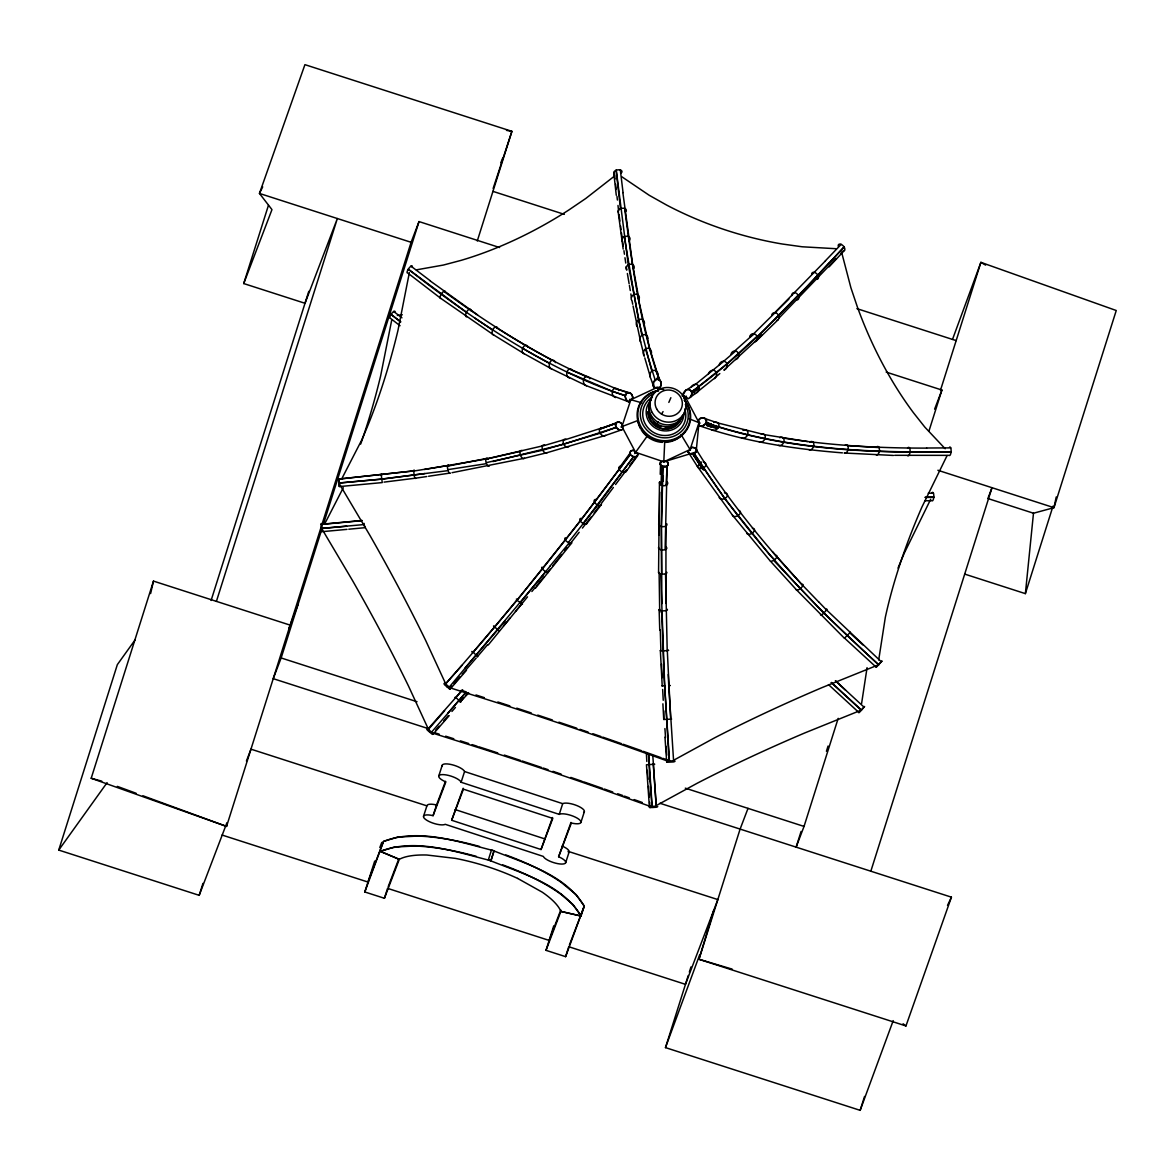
<?xml version="1.0" encoding="UTF-8"?>
<svg xmlns="http://www.w3.org/2000/svg" width="1175" height="1175" viewBox="0 0 1175 1175"><rect width="100%" height="100%" fill="white"/><g stroke="black" fill="none" stroke-linecap="round" stroke-linejoin="round"><path stroke-width="1.5" d="M621.325 429.977C617.668 430.828 613.908 425.35 616.743 422.574A6.874 4.421 70.6 0 1 619.607 422.251L621.634 423.558C627.465 436.072 610.589 427.832 616.743 422.574L599.529 429.36A4.157 2.541 71.8 0 0 599.852 432.826L600.41 433.751A6.697 4.083 71.8 0 0 605.536 435.44L621.751 429.8M659.087 534.904L659.762 492.193M658.587 547.388A6.903 2.556 0.1 0 0 660.6 549.665L661.525 549.9A4.157 1.542 0.1 0 0 665.109 549.709L667.092 466.211C670.249 464.389 666.915 459.763 663.802 461.834L635.572 452.316L621.928 426.598L630.843 399.72L657.119 387.442L663.758 389.674M666.739 523.786A6.683 2.908 0.7 0 1 665.99 526.003L665.887 603.421M695.321 393.537A6.918 6.198 52.6 0 0 699.154 388.337L698.934 386.56A4.157 3.731 52.6 0 0 696.158 384.254L695.115 384.254A6.697 6.007 52.6 0 0 691.311 386.883M414.496 470.543A6.903 1.057 82.3 0 0 413.718 470.617L414.173 475.684A6.683 1.028 82.3 0 0 415.642 478.181L426.789 476.536M659.454 482.44L658.573 572.504M704.648 418.138L706.616 420.782L705.382 424.087A6.844 5.728 -68.5 0 1 701.798 425.982L699.287 425.702L701.725 425.952A6.874 5.581 -71 0 0 705.191 424.013C709.612 419.71 701.813 414.937 698.728 419.71L699.287 425.702C745.332 441.829 793.947 448.997 842.416 452.86M624.997 396.283L626.569 393.111L629.168 392.67A6.874 5.478 -71.8 0 1 632.003 394.873L632.87 397.444L628.875 401.923L625.923 399.676L625.203 396.342L626.04 399.706L628.86 401.923L586.457 385.738L551.633 368.921L524.168 353.704L493.632 334.919L440.875 298.435L407.71 272.982A6.683 1.616 -52.4 0 1 408.004 269.707L408.533 268.825A4.171 1.013 -52.4 0 1 410.853 266.24L411.382 265.932A6.903 1.674 -52.4 0 1 412.234 267.136M660.218 474.303L660.658 461.995C671.909 456.957 669.06 471.043 661.701 466.167A6.844 4.024 2.6 0 1 660.13 463.714L660.658 461.995L660.13 463.596A6.874 3.76 2 0 0 661.716 465.887L667.092 466.211L666.063 485.378A4.157 2.115 1.5 0 1 662.465 485.569L661.04 484.937A6.918 3.51 1.5 0 1 659.718 481.691M661.04 484.937L661.701 466.167M840.859 253.389L843.239 250.848A6.903 2.938 43 0 0 844.414 247.499L844.193 247.029C796.312 297.701 747.3 351.854 691.649 391.818C689.24 388.881 692.222 391.951 691.708 393.698A6.874 6.286 54.2 0 1 690.063 397.488L690.063 397.488A6.844 6.389 56.3 0 0 691.811 393.625L691.796 392.274M924.901 500.756L931.804 500.697A6.903 1.836 89.5 0 0 933.714 497.921L933.831 496.907A4.171 1.116 89.5 0 0 933.508 493.456L933.258 492.868A6.683 1.777 89.5 0 0 931.878 492.942M894.718 455.312L949.092 455.357A6.903 1.836 89.5 0 0 951.001 452.581L951.118 451.582A4.171 1.116 89.5 0 0 950.795 448.116L950.546 447.528A6.683 1.777 89.5 0 0 949.547 447.161M662.715 466.769L661.275 526.473L661.613 574.061A4.157 1.248 -0.5 0 0 665.197 573.87L665.917 573.606A6.683 2.012 -0.5 0 0 666.812 572.284M662.935 466.857L661.496 526.532L661.848 603.656M663.816 461.54L664.712 441.771M625.203 396.342L626.554 393.419L629.168 392.67L614.628 388.352A4.157 3.217 -69.8 0 0 612.322 390.952L612.146 392.039A6.697 5.155 -69.8 0 0 615.612 397.561M696.995 450.862L695.482 447.954L692.046 447.337L688.051 451.817L689.373 453.418A6.844 4.744 -31 0 0 692.898 454.137L696.481 451.993L696.496 449.07M656.766 379.143L653.462 382.33L654.049 387.588C650.333 383.579 656.37 375.794 660.218 380.715A6.874 6.242 -19.7 0 1 661.187 384.607L660.262 387.265L654.064 387.618L650.818 378.556A6.697 5.948 -17.8 0 1 651.376 371.55L652.213 370.83A4.157 3.701 -17.8 0 1 655.797 370.624L660.218 380.715L657.192 379.246M688.579 452.713L688.051 451.817L697.392 466.46A6.918 4.333 -33.8 0 0 701.974 468.355L703.649 467.841A4.157 2.614 -33.8 0 0 705.94 465.256L706.013 464.448M861.583 703.619L867.062 667.664M878.709 659.939L885.333 617.301A246.251 85.951 -64.6 0 1 921.92 507.071L947.094 455.562M688.55 452.669L689.314 453.33A6.874 4.538 -32.5 0 0 692.765 453.917L696.114 451.993L698.993 422.677L685.348 396.944L682.029 395.828M964.822 574.134L1025.378 593.639L1033.486 513.225L1053.96 507.673L1116.25 310.508L980.89 262.348L952.499 339.428M698.347 387.148L692.883 391.51L695.321 393.537L688.418 398.692L682.983 394.991C682.954 391.569 687.463 387.794 690.489 390.364M682.983 394.962L685.833 390.291M488.227 644.987L527.531 596.841M660.262 387.265L661.173 384.563A6.844 6.36 -22 0 0 660.174 380.597M637.438 456.018L637.922 454.299L636.762 456.605L633.178 456.781L630.608 454.74L630.226 452.904A6.874 3.716 36.1 0 1 631.254 450.715L633.149 450.289L637.922 454.284M713.783 910.155L698.978 959.27L905.954 1025.951L951.427 897.171L659.968 803.274M391.789 319.732L380.627 375.956A246.251 79.944 -78.1 0 1 360.696 444.062M409.37 272.585L397.914 330.63A246.251 79.944 -78.1 0 1 361.312 440.845L341.617 479.077M227.127 823.073L226.555 826.422L91.195 778.261L153.484 581.096L290.152 625.129M463.538 697.994L460.13 702.004L468.693 692.971M554.747 361.195A6.903 4.303 -62.1 0 0 552.691 360.152L551.912 360.299A4.157 2.585 -62.1 0 0 549.606 362.899L549.312 363.942A6.683 4.157 -62.1 0 0 551.633 368.935M1056.222 496.981L1053.96 507.673L937.87 470.264M150.606 593.581L153.484 581.096M544.613 445.061A6.903 3.363 75.4 0 0 542.527 445.633L542.218 446.28A4.157 2.027 75.4 0 0 542.542 449.761L542.997 450.701A6.683 3.261 75.4 0 0 547.153 452.669L605.522 435.426M572.68 370.536A6.903 4.656 -64.2 0 0 570.139 368.979L569.317 369.112A4.157 2.805 -64.2 0 0 567.011 371.697L566.761 372.769A6.683 4.509 -64.2 0 0 569.464 377.953M563.368 440.184L563.251 440.508A4.157 2.277 73.8 0 0 563.574 443.974L564.088 444.914A6.683 3.657 73.8 0 0 568.7 446.75M668.839 402.408L670.866 397.693M770.918 561.694L796.253 589.6A6.918 1.851 -43.2 0 0 799.661 589.072L800.483 588.469A4.157 1.116 -43.2 0 0 802.789 585.884L803.024 585.312A6.697 1.792 -43.2 0 0 801.629 584.489M796.253 589.6L844.414 638.26L850.377 632.238L849.54 632.649M522.155 450.598A6.903 2.938 76.9 0 0 520.349 451.112L520.07 451.743A4.157 1.777 76.9 0 0 520.393 455.21L520.819 456.164A6.683 2.849 76.9 0 0 524.461 458.265L547.153 452.669M226.79 823.073L199.192 895.335L58.75 850.083L117.338 664.639L135.213 639.714M216.406 601.38L337.357 218.535L305.001 303.282L243.724 283.557L268.429 205.361M211.103 600.469L308.79 291.312M199.192 895.335L202.967 883.394M499.581 247.528L419.02 221.576L411.103 242.3L226.555 826.422L142.939 795.769M428.273 728.617L273.232 678.665L281.148 657.956L322.361 527.502M323.463 523.991L419.02 221.576M493.147 188.455L511.903 131.336L304.927 64.654L259.455 193.434L271.968 209.62L243.724 283.557M477.27 240.993L511.903 131.336L506.498 130.381M517.646 878.415A88.022 27.304 17.5 0 0 455.474 858.396L426.848 855.018A88.022 27.304 17.5 0 0 399.294 859.351L384.416 898.288L364.808 891.972L374.693 861.099M384.416 898.288L387.559 888.359L549.136 940.411L560.783 909.935M490.915 860.805L494.043 850.876L491.473 850.039L488.33 859.997L490.9 860.82L494.043 850.876M222.075 835.043L367.951 882.043L383.447 841.462C418.594 827.743 458.206 841.755 492.766 850.45C524.828 863.434 565.307 874.376 584.239 906.16L565.616 956.656L546.008 950.34L553.748 925.827M565.616 956.656L568.744 946.727L685.466 984.342L717.837 899.58L568.01 851.317M517.646 878.415L542.292 892.207A88.022 27.304 17.5 0 1 560.872 911.403L581.067 916.001L584.21 906.057L576.205 894.689L561.165 882.308A109.378 33.928 17.5 0 0 505.823 854.945M893.206 1020.634L860.159 1110.346L665.476 1047.615L688.256 975.514M689.343 972.092L690.959 966.952M801.086 831.445L796.121 847.146L804.038 826.422L838.186 718.336M826.422 751.266L828.067 746.037M940.485 390.232L980.89 262.348L985.59 265.109M928.984 430.975L941.909 390.041L886.185 372.093M870.837 871.204L991.994 487.713L987.867 498.523L1033.486 513.225M860.159 1110.346L864.55 1096.451M1025.378 593.639L1053.006 506.161M698.993 422.677L690.077 449.54L663.802 461.834L696.114 451.993L696.848 450.495L706.028 465.006M423.558 816.228L427.01 805.521A11.765 3.613 17.9 0 1 433.707 804.42L436.542 804.963L445.472 781.331M438.789 775.926L442.241 765.219M570.991 822.427L558.61 856.766A11.765 3.613 17.9 0 1 561.474 864.066A11.765 3.613 17.9 0 1 543.349 856.428L445.207 824.307A11.765 3.613 17.9 0 1 426.922 820.356A11.765 3.613 17.9 0 1 430.256 815.127L433.09 815.67L436.542 804.963M558.61 856.766L571.373 823.014A11.765 3.613 17.9 0 0 578.526 818.99A11.765 3.613 17.9 0 0 559.241 814.378L461.114 782.256L464.566 771.534A11.765 3.613 17.9 0 0 451.773 764.661A11.765 3.613 17.9 0 0 442.299 766.217M451.655 820.268L463.42 789.159L552.793 818.417L541.029 849.525L451.655 820.268L463.156 788.263M541.029 849.525L552.529 817.521M559.241 814.378L562.693 803.671A11.765 3.613 17.9 0 1 577.292 805.756A11.765 3.613 17.9 0 1 583.637 812.483M565.66 862.744L569.111 852.037M580.891 822.456L584.342 811.734M497.671 328.324A6.918 3.217 -57.3 0 0 495.821 326.812L495.145 327.017A4.157 1.939 -57.3 0 0 492.839 329.617L492.442 330.586A6.697 3.114 -57.3 0 0 493.632 334.919M528.001 346.978A6.918 3.789 -59.6 0 0 525.783 345.244L525.049 345.421A4.157 2.277 -59.6 0 0 522.743 348.006L522.405 349.019A6.697 3.672 -59.6 0 0 524.168 353.719M665.476 1047.615L699.771 954.526M379.819 847.527L381.758 842.431M433.09 815.67L445.854 781.918A11.765 3.613 17.9 0 1 442.975 774.604A11.765 3.613 17.9 0 1 461.114 782.256M288.859 628.522L298.053 604.405M246.427 761.033L250.965 749.165L426.907 805.859M364.808 891.972L383.535 841.418L397.517 837.114L417.683 836.071A109.378 33.928 17.5 0 1 479.518 846.47M388.205 886.655L398.545 859.571M546.008 950.34L560.872 911.403L581.111 916.089C562.179 884.32 521.685 873.363 489.623 860.379C455.092 851.684 415.539 837.731 380.392 851.346L399.294 859.351L380.303 851.39L394.389 847.043L414.555 846.015A109.378 33.928 17.5 0 1 476.374 856.399M569.39 945.038L584.239 906.16M748.02 808.371L740.103 829.095L698.978 959.27L732.143 969.111M934.61 409.164L941.909 390.041M500.844 162.708L502.856 157.729M470.984 310.817A6.903 2.629 -55.3 0 0 469.486 309.128L468.869 309.377A4.157 1.586 -55.3 0 0 466.548 311.977L466.108 312.917A6.683 2.541 -55.3 0 0 466.71 316.853M819.034 602.32L802.936 585.605C767.539 547.991 734.845 507.806 706.043 464.903M820.532 614.598A6.903 1.219 -44.9 0 0 823.411 613.526L826.774 609.766A6.683 1.175 -44.9 0 0 826.084 609.179M343.306 487.728L325.167 522.978M947.52 905.396L951.427 897.171M262.701 186.869L259.455 193.434L411.103 242.3M930.673 499.272L904.632 552.412A246.251 85.951 -64.6 0 0 898.023 568.083M661.525 414.085L663.067 411.603M876.197 667.194L881.882 661.158L876.197 667.194L844.443 638.04M831.224 682.631L861.334 710.243L864.594 706.483L858.852 712.682L861.319 710.258M656.59 424.498L658.382 421.752M58.75 850.083L107.101 782.638M630.226 454.108L630.226 452.904L618.931 468.384L619.342 469.633A4.157 2.086 36.5 0 0 622.118 471.939L623.044 472.232A6.697 3.349 36.5 0 0 626.481 470L615.553 484.541M630.314 454.314L630.417 453.858C572.328 533.288 510.743 610.222 445.531 683.938L445.207 683.747A6.903 1.043 41 0 0 444.679 684.849L449.438 688.873L451.758 686.2M630.417 454.461L580.288 521.039L517.015 600.278L522.464 604.156M632.209 456.238L635.484 456.84L637.496 455.929L626.099 471.542M634.691 453.565L647.352 435.925M633.472 456.899L597.796 505.074L568.274 542.6A4.157 1.219 38.2 0 1 565.513 540.28L565.072 539.633A6.903 2.027 38.2 0 1 565.924 537.9M633.663 456.634L583.167 523.492A4.157 1.513 37.7 0 1 580.406 521.171L580.009 520.481A6.903 2.497 37.7 0 1 581.126 518.395M629.594 465.711L636.879 455.724M613.379 487.449L601.38 503.443A6.683 2.864 37.2 0 1 598.295 505.221L597.399 504.883A4.157 1.777 37.2 0 1 594.638 502.577L594.271 501.843A6.903 2.952 37.2 0 1 596.107 499.404M582.433 528.089L590.966 517.044M594.095 512.961L599.294 506.161M586.678 523.727L601.145 504.824M579.172 532.29L569.346 544.847M550.076 566.012L569.111 543.026A6.683 1.953 38.2 0 0 571.652 542.424M552.867 565.601L561.65 554.541M564.94 550.385L567.143 547.609M571.535 543.158L535.374 588.293M520.143 602.907L550.179 566.071M550.003 569.199L548.093 571.593A6.697 1.322 38.8 0 1 546.125 571.946L545.347 571.476A4.157 0.823 38.8 0 1 542.571 569.155L542.101 568.568A6.918 1.366 38.8 0 1 542.277 567.246M545.699 571.711L449.232 687.14A6.683 1.013 41 0 1 449.452 688.873M531.878 591.524L535.124 587.529M536.211 586.207L543.775 576.91M712.035 430.094A6.918 5.449 -73.1 0 0 717.763 428.346L718.748 426.833A4.157 3.275 -73.1 0 0 718.41 423.367L717.749 422.736A6.697 5.273 -73.1 0 0 713.651 422.515M516.427 598.986L516.868 600.146L494.572 626.921L473.187 652.11L471.865 651.479L472.658 652.654M509.95 618.109L503.488 625.864M515.487 611.47L522.126 603.495M505.059 621.208L465.036 668.017M477.417 656.678L487.64 644.634M454.872 697.407L455.9 697.451L461.423 690.959M462.671 689.769L427.92 729.087A6.903 1.043 41 0 0 427.392 730.189L432.15 734.199A6.683 1.013 41 0 0 431.93 732.48L428.258 729.278M465.785 692.398L447.748 713.357M465.887 692.486L431.607 732.098M465.814 695.321L468.076 692.648M445.545 683.938L461.922 665.388M454.079 683.527L459.88 676.859M462.216 674.186L476.242 658.029M450.245 688.976L466.49 670.308M428.405 729.381L444.635 710.713M451.92 711.462L455.445 707.409M435.631 730.204L439.112 726.194M443.753 720.863L448.395 715.516M432.958 734.316L449.188 715.648M701.372 461.995L697.392 466.46L732.436 515.149L769.713 560.372A6.918 2.482 -41.3 0 0 773.62 560.402L823.851 613.174L878.621 664.903M825.496 260.806L774.824 312.638A6.697 4.259 45.1 0 0 771.74 315.399M825.393 260.777L841.168 244.356A4.171 1.777 43 0 1 843.929 246.677L844.179 247.014M828.625 263.391L798.603 295.997A6.903 3.848 44.2 0 1 797.193 299.978M828.757 263.582L844.061 246.838M779.04 318.028L836.115 258.5M829.08 266.901L844.517 250.319M663.816 710.875L663.772 719.497L671.615 719.1M649.408 807.21L646.456 764.763L654.725 764.22L654.034 764.499M791.862 295.542A6.683 3.731 44.2 0 1 794.579 292.619L795.431 292.795A4.157 2.321 44.2 0 1 798.192 295.101L757.288 337.078A6.918 4.906 46.3 0 1 754.556 342.013L723.873 370.125A6.903 5.655 48.9 0 0 727.237 364.603L726.958 363.574A4.157 3.407 48.9 0 0 724.197 361.268L723.198 361.239A6.683 5.478 48.9 0 0 719.232 364.808M788.866 299.096L750.296 337.093L734.742 350.928A6.683 5.185 47.6 0 0 730.997 354.307M754.556 342.013L761.885 334.86M756.406 340.912L778.232 319.6M647.954 338.767A6.903 5.596 -13.5 0 0 646.647 335.404L645.853 334.846A4.157 3.378 -13.5 0 0 642.255 335.051L641.403 335.697A6.683 5.42 -13.5 0 0 640.683 342.101L644.267 356.172A6.683 5.684 -15.3 0 1 644.913 349.474L645.751 348.784A4.157 3.54 -15.3 0 1 649.349 348.578L650.142 349.181A6.903 5.875 -15.3 0 1 651.449 353.322M750.164 337.078L754.188 333.788A4.157 2.952 46.3 0 1 756.964 336.109L757.155 336.491M757.053 336.285L727.061 363.765L691.722 392.009M698.728 419.71L701.681 417.977L704.824 418.212M723.771 361.195L735.712 350.987A4.157 3.231 47.6 0 1 738.488 353.293L738.781 354.292A6.903 5.361 47.6 0 1 735.682 359.579M723.903 361.195L695.717 384.181M714.4 378.188L719.82 373.577M614.687 175.927L585.723 198.516L568.788 210.017A246.251 131.365 -33.6 0 1 461.041 260.38L443.401 265.051L416.303 269.868M696.687 392.435L713.049 379.334A6.903 5.919 50.4 0 0 716.647 373.621L716.398 372.578A4.157 3.569 50.4 0 0 713.622 370.272L712.608 370.243A6.683 5.743 50.4 0 0 708.452 373.988M400.043 325.725L390.423 318.308A6.683 1.616 -52.4 0 1 390.717 315.032L391.246 314.166A4.171 1.013 -52.4 0 1 393.566 311.566L394.095 311.272A6.903 1.674 -52.4 0 1 395.02 312.109M692.883 391.51L695.659 389.38M445.34 292.134A6.918 2.071 -53.5 0 0 444.179 291.106L443.621 291.385A4.157 1.248 -53.5 0 0 441.301 293.985L440.801 294.881A6.697 1.998 -53.5 0 0 440.875 298.45M695.864 384.181L685.745 390.335M691.811 393.625L699.14 388.337M688.565 389.454L690.195 390.129M683.659 398.061L686.479 396.181M673.437 760.357L714.459 737.915A246.251 34.53 -23.2 0 1 822.206 687.537L878.224 664.933M657.662 804.816L697.172 783.255A246.251 34.53 -23.2 0 1 804.919 732.877L860.937 710.258M666.313 485.275L666.783 484.952A6.697 3.407 1.5 0 0 666.622 481.309M625.761 211.676A6.918 3.246 -6.9 0 0 625.217 208.665L624.468 208.357A4.157 1.953 -6.9 0 0 620.87 208.548L619.974 208.944A6.697 3.143 -6.9 0 0 618.505 212.396M629.183 240.699A6.903 3.775 -7.9 0 0 628.919 236.792L628.155 236.425A4.157 2.277 -7.9 0 0 624.557 236.63L623.675 237.086A6.683 3.657 -7.9 0 0 622.265 241.081M665.637 526.238L665.27 526.371A4.157 1.821 0.7 0 1 661.687 526.562L660.761 526.283A6.903 3.011 0.7 0 1 659.175 522.948M621.061 173.136A6.903 2.864 -6.4 0 0 620.899 170.169L620.15 169.905A4.171 1.733 -6.4 0 0 616.552 170.096L615.656 170.463A6.683 2.776 -6.4 0 0 614.437 173.782L615.024 178.997M665.358 549.636L665.828 549.401A6.683 2.467 0.1 0 0 665.667 546.742M615.685 423.529L563.295 440.346M616.493 422.677A6.844 4.641 69.1 0 1 619.504 422.295L620.121 422.471M616.097 427.45L600.058 433.252L542.703 450.187L486.097 462.686A4.157 1.41 78.8 0 1 485.789 459.219L520.158 451.406M620.914 426.98L637.144 420.797M599.573 429.198L615.964 423.411M616.376 427.333L563.692 444.268L492.898 461.555M460.747 702.268L455.915 697.465M542.248 446.133L563.618 439.847A6.903 3.775 73.8 0 1 565.939 439.2M589.806 378.761A6.903 4.979 -66.6 0 0 586.766 376.602L585.914 376.72A4.157 3.011 -66.6 0 0 583.608 379.319L583.387 380.392A6.683 4.832 -66.6 0 0 586.457 385.752M542.321 445.957L485.804 459.058L424.454 469.486M524.461 458.265L452.052 472.688M669.192 760.974L668.722 761.062A6.903 0.984 -4 0 0 667.268 762.252L673.466 761.943A6.683 0.94 -4 0 0 673.951 760.798L669.221 760.974L663.963 674.744M649.966 807.578L656.179 807.269A6.683 0.94 -4 0 0 656.663 806.138L651.435 806.402A6.903 0.984 -4 0 0 649.981 807.578L649.599 802.275M660.277 629.712L660.879 650.26A6.918 0.734 -2.1 0 0 662.436 651.023L668.619 650.407L667.914 650.054M488.286 458.999A6.918 2.35 78.8 0 0 485.995 458.588L447.469 466.181A4.157 1.028 80.6 0 0 447.778 469.647L486.45 463.655A6.697 2.262 78.8 0 0 489.417 465.902M338.826 481.221L339.002 483.028L381.434 479.077L448.057 470.632A6.697 1.645 80.6 0 0 450.275 473.026L428.596 476.257M413.659 471.072L447.602 465.579A6.918 1.704 80.6 0 1 449.07 465.711M424.865 473.554L381.449 479.209L339.002 483.028M397.356 315.443L402.32 314.768M384.034 482.117L415.642 478.166M660.365 650.597L662.201 685.892M362.032 520.481L321.348 524.27L322.082 531.923L321.539 526.562M362.032 520.643L321.363 524.432L321.289 523.521L321.539 525.666M348.813 529.205L365.014 527.678L364.162 524.549L321.715 528.368M338.65 479.092L413.673 470.911L338.65 479.092L338.767 480.502M339.369 486.582L382.242 482.587L381.17 474.215L381.581 475.376M321.73 528.5L346.64 526.209M323.859 531.511L347.022 529.367M673.583 760.754L668.737 685.627L670.191 685.524L669.104 685.539M692.046 447.337L695.086 447.807L696.613 449.261M670.646 718.63L667.312 650.818M669.427 760.93L664.697 685.833L661.922 685.921M633.149 450.289L631.181 450.818A6.844 3.98 35.7 0 0 630.064 453.139M753.777 333.7L753.248 333.7A6.697 4.759 46.3 0 0 750.428 335.242M926.59 448.013L950.737 447.895M951.104 451.788C868.824 452.918 784.709 449.482 706.146 422.706L706.351 422.794M951.089 452.008C868.766 453.212 784.621 449.731 706.028 422.956L706.248 423.015M928.25 493.192L933.449 493.236M925.21 497.187L933.817 497.113M925.195 497.451L933.802 497.348M926.634 448.101C878.738 448.218 830.725 445.604 783.402 438.069L783.049 437.776M835.601 248.689L802.143 246.779L782.33 244.018A246.251 154.424 18 0 1 666.548 205.023L649.202 195.27L621.678 176.661M845.251 445.046A6.697 3.261 -85.7 0 1 847.41 445.266L847.836 445.839A4.157 2.027 -85.7 0 1 848.159 449.305L847.88 450.304A6.918 3.363 -85.7 0 1 844.164 453.021L893.441 455.445M876.153 454.798A6.903 2.776 -87.7 0 0 879.179 452.037L879.399 451.038A4.157 1.674 -87.7 0 0 879.076 447.572L847.748 445.619M659.116 573.371L659.66 609.193A6.918 1.425 -1.3 0 0 661.231 610.736L662.157 610.838A4.157 0.852 -1.3 0 0 665.74 610.648L666.475 610.457A6.697 1.381 -1.3 0 0 666.695 609.12M807.46 441.55L764.617 434.691L718.175 423.044M775.324 312.668L775.72 312.77A4.157 2.644 45.1 0 1 778.496 315.091L778.863 316.016A6.918 4.392 45.1 0 1 776.543 320.54M840.918 244.238L840.389 244.121A6.683 2.849 43 0 0 838.318 246.353M713.475 427.524L716.956 428.449M91.195 778.261L101.799 781.169M627.67 392.656L614.789 388.293M625.041 395.49L625.247 395.711C589.189 384.254 555.29 367.143 522.596 348.299M629.609 399.368L641.697 402.805M434.5 732.671L439.156 734.125M433.252 733.303L483.63 749.239A246.251 11.471 18.6 0 1 599.412 788.234L653.124 807.431M461.32 690.327L466.196 691.869M445.663 736.182L453.785 738.752M706.704 425.453L711.742 427.054L711.462 424.116L706.689 422.471M492.942 191.363L564.338 214.364M856.898 308.628L956.171 340.603M475.948 694.954L484.35 697.656M281.148 657.956L417.022 701.725M685.304 788.161L804.038 826.422M460.336 740.837L468.737 743.525M472.1 744.612L477.138 746.228M464.566 771.534L562.693 803.671M455.107 809.546L544.48 838.803M625.262 395.549L612.219 391.246L566.893 372.005M718.263 423.132L705.94 418.902M717.763 428.346L705.382 424.087M706.968 425.409L711.742 427.054M623.279 744.274L641.726 750.781M604.317 789.027L612.704 791.979M617.727 793.757L622.765 795.519M643.342 751.354L661.187 757.728M624.439 796.121L629.301 797.854M634.162 799.587L642.27 802.481M662.729 758.286L667.385 759.975M666.974 760.842L616.699 742.894A246.251 11.471 18.6 0 0 500.917 703.913L447.102 686.89L425.791 640.713A246.251 30.286 60.5 0 0 369.802 535.198L339.09 483.38M117.338 786.383L136.109 793.272M688.903 418.697L700.138 423.117M615.01 388.235L569.478 369.038M477.682 656.81L473.202 652.125M583.432 523.639L584.034 523.859A6.683 2.423 37.7 0 0 586.81 522.493M586.281 376.602C554.571 362.737 524.447 345.538 495.292 326.944M552.265 360.167C514.371 340.06 478.357 316.589 443.739 291.297M549.43 363.325C499.448 336.682 452.801 304.134 408.283 269.207L466.387 312.242M620.591 422.78L621.634 423.558M474.729 318.043L492.633 330.028M477.564 314.885L430.212 280.942M445.707 684.041L448.894 686.773M560.96 894.307L558.022 892.236A109.378 33.928 17.5 0 0 502.68 864.873M560.974 894.322L573.062 904.618L581.067 916.001M903.076 1023.777L905.954 1025.951M410.971 266.137L430.358 280.84M393.684 311.478L401.938 317.823M400.69 321.818L391.069 314.415L400.616 321.935M499.287 630.902L493.5 626.025L494.205 626.613M881.382 661.833L826.657 610.031M878.783 664.727C809.061 602.188 744.509 532.907 694.278 453.535L694.425 453.8M864.095 707.174L835.352 680.678L845.648 690.283M861.495 710.067L831.415 682.455M858.91 712.52L828.493 684.599M849.995 633.031L862.949 644.943M945.185 448.747L924.887 427.186L913.445 412.719A246.251 135.61 70.2 0 1 857.456 307.204L850.92 287.816L841.638 252.346M819.063 602.246L826.612 610.104M783.402 438.069L783.593 438.378A4.157 2.673 -80.9 0 1 783.931 441.844L783.519 442.828A6.903 4.436 -80.9 0 1 778.54 445.398M802.907 585.693L772.533 551.78M769.713 554.938L774.487 559.843A4.157 1.498 -41.3 0 0 776.793 557.273L776.983 556.627A6.697 2.409 -41.3 0 0 775.999 555.364M769.728 554.923L724.711 498.655L694.205 453.888M693.25 454.828L703.575 470.103M699.419 464.198L702.503 468.752M701.989 468.355L692.898 454.137M878.988 447.352L878.709 446.985A6.683 2.688 -87.7 0 0 876.623 447.043M321.803 528.721L352.515 580.538A246.251 30.286 60.5 0 1 408.503 686.053L429.8 732.231M681.074 434.588L690.445 450.157M659.116 379.466C640.184 324.873 632.253 265.947 624.645 208.401M655.062 379.745L645.472 348.931M657.236 387.75L658.573 391.025M659.381 379.745L649.731 348.769L637.379 294.426A4.157 2.923 -10.4 0 0 633.78 294.617L632.914 295.189A6.697 4.7 -10.4 0 0 631.445 299.816M651.817 371.08L638.51 319.85L624.263 236.718M644.781 357.89L650.318 376.822M641.858 335.286L628.258 264.816L616.258 170.184M633.046 305.985L640.683 342.101M632.87 397.444L631.93 394.844A6.844 5.625 -74.2 0 0 628.977 392.626M632.708 304.237L632.018 300.741A6.697 4.7 -10.4 0 1 631.68 300.301M627.377 273.511L629.124 283.733M629.403 285.437L630.285 290.548M630.857 293.941L631.43 297.334M623.94 250.701L624.454 254.226M624.968 257.751L625.761 263.053M626.275 266.578L626.804 270.118A6.697 4.201 -9 0 1 627.803 265.153L628.669 264.625A4.157 2.6 -9 0 1 632.268 264.434L633.031 264.86A6.918 4.333 -9 0 1 633.957 268.399M622.588 241.433L623.264 246.06M623.176 249.085L618.094 211.397M364.162 524.549L364.015 523.36M619.034 214.379L619.915 221.091M620.576 226.114L621.017 229.522M621.472 232.929L622.133 238.026M622.853 192.553L632.649 264.581L638.143 294.91A6.918 4.847 -10.4 0 1 638.598 299.904M620.459 208.695L616.141 170.228M616.978 196.416L617.389 200.029M617.991 205.463L618.608 210.883M339.369 486.494L339.017 483.16M620.327 169.934L623.058 192.612M615.612 184.225L616.199 189.454M613.747 172.622L616.273 195.256M339.369 486.332L338.635 478.93M664.918 728.573L665.535 737.503M666.152 746.345L666.768 755.172M664.962 737.151L666.695 761.87M653.256 763.97L656.179 806.079M656.282 806.079L652.786 755.452M650.172 781.61L648.438 753.968M652.14 806.27L648.659 753.953M650.201 781.595L651.905 806.3M647.381 770.33L647.998 779.275M648.497 786.383L649.232 796.988M662.656 689.475L663.243 700.271M662.891 703.81L663.743 719.423M646.338 752.705L646.823 761.473M668.237 674.523L668.737 685.627M664.697 685.833L660.688 573.885A6.903 2.071 -0.5 0 1 658.676 572.049M663.978 674.744L661.731 610.809M661.481 664.066L662.083 677.696M667.209 650.832L665.549 573.782M659.66 609.193L659.762 612.616M659.146 609.81L659.748 630.182M907.585 448.248A6.697 2.159 -89.4 0 1 909.465 447.851L909.773 448.424A4.157 1.337 -89.4 0 1 910.082 451.876L909.935 452.889A6.918 2.232 -89.4 0 1 907.555 455.665M809.575 442.314A6.697 3.804 -83.4 0 1 812.924 442.006L813.423 442.593A4.157 2.365 -83.4 0 1 813.746 446.045L813.394 447.043A6.918 3.936 -83.4 0 1 809.017 449.702M779.715 437.717A6.683 4.289 -80.9 0 1 783.035 437.79M761.165 434.06A6.683 4.641 -78.7 0 1 764.235 434.397L764.822 435A4.157 2.893 -78.7 0 1 765.16 438.466L764.705 439.45A6.903 4.788 -78.7 0 1 759.314 441.947M742.982 430.403A6.683 4.95 -76.3 0 1 746.815 430.564L747.462 431.181A4.157 3.084 -76.3 0 1 747.785 434.647L747.3 435.617A6.903 5.111 -76.3 0 1 741.513 438.025M637.129 326.4A6.683 5.126 -12 0 1 637.937 320.349L638.789 319.718A4.157 3.187 -12 0 1 642.387 319.527L643.166 320.055A6.903 5.302 -12 0 1 644.385 323.801M657.031 371.77A6.918 6.154 -17.8 0 1 657.383 377.572M684.202 400.102A26.349 25.042 20.9 0 1 677.387 437.585A26.349 25.042 20.9 0 1 639.714 424.131A26.349 25.042 20.9 0 1 657.985 390.761M684.526 400.087A26.937 25.6 20.9 0 1 677.564 438.393A26.937 25.6 20.9 0 1 639.053 424.645A26.937 25.6 20.9 0 1 657.736 390.541M685.377 404.538A24.117 22.927 20.9 0 1 675.61 435.455A24.117 22.927 20.9 0 1 643.151 424.998A24.117 22.927 20.9 0 1 652.918 394.08M685.01 431.416A25.865 24.587 20.9 0 1 665.726 442.387M662.362 442.387A25.865 24.587 20.9 0 1 641.344 430.079M640.507 428.655A25.865 24.587 20.9 0 1 638.128 422.545M685.245 410.692A21.693 20.621 20.9 0 1 671.601 434.515A21.693 20.621 20.9 0 1 644.987 423.426A21.693 20.621 20.9 0 1 652.448 397.032M683.879 413.938A18.976 18.036 20.9 0 1 658.044 429.404A18.976 18.036 20.9 0 1 650.965 400.22M681.324 418.021A17.111 16.274 20.9 0 1 662.289 428.831A17.111 16.274 20.9 0 1 648.027 411.72M679.194 421.663A16.758 15.936 20.9 0 1 660.232 427.964A16.758 15.936 20.9 0 1 648.38 411.735M682.572 415.377A17.346 16.479 20.9 0 1 661.099 425.791A17.346 16.479 20.9 0 1 649.555 404.743M680.413 420.062A17.346 16.479 20.9 0 1 671.145 426.789M669.706 427.142A17.346 16.479 20.9 0 1 665.226 427.421M660.791 426.584A17.346 16.479 20.9 0 1 653.197 421.825M648.982 414.114A17.346 16.479 20.9 0 1 648.541 411.235M648.644 408.357A17.346 16.479 20.9 0 1 649.246 405.551M685.04 408.65A18.124 17.228 20.9 0 1 661.833 423.955A18.124 17.228 20.9 0 1 651.714 397.914M600.308 428.376A6.918 4.215 71.8 0 1 603.524 428.332M752.426 528.398A6.683 2.982 -39.3 0 1 754.526 530.013L754.379 530.703A4.157 1.851 -39.3 0 1 752.073 533.288L751.163 533.773A6.903 3.07 -39.3 0 1 746.815 533.215M738.634 510.464A6.683 3.393 -37.7 0 1 740.47 512.344L740.353 513.064A4.157 2.115 -37.7 0 1 738.047 515.649L737.107 516.104A6.903 3.496 -37.7 0 1 732.436 515.149M725.504 492.957A6.683 3.775 -36 0 1 727.516 495.086L727.428 495.835A4.157 2.35 -36 0 1 725.122 498.42L724.153 498.846A6.903 3.892 -36 0 1 719.203 497.51M724.417 492.883A6.683 3.775 -36 0 1 724.975 492.883M703.252 461.951A6.697 4.201 -33.8 0 1 705.999 464.448M497.818 701.974A266.931 12.44 18.6 0 1 509.832 705.896M516.75 708.158A266.931 12.44 18.6 0 1 531.262 712.931M537.739 715.076A266.931 12.44 18.6 0 1 552.367 719.967M558.874 722.155A266.931 12.44 18.6 0 1 576.763 728.206M580.009 729.322A266.931 12.44 18.6 0 1 588.102 732.084M592.934 733.743A266.931 12.44 18.6 0 1 600.983 736.519M602.702 737.107A266.931 12.44 18.6 0 1 621.604 743.687M811.719 274.348A6.697 3.217 43.4 0 1 814.113 272.306L814.921 272.527A4.157 1.998 43.4 0 1 817.683 274.832L818.138 275.684A6.918 3.319 43.4 0 1 816.669 279.342M749.812 336.799A6.697 4.759 46.3 0 1 750.149 335.712M555.261 362.076A6.903 4.303 -62.1 0 1 555.437 362.605M616.097 388.352A6.918 5.332 -69.8 0 1 618.079 389.527M618.476 389.997A6.918 5.332 -69.8 0 1 618.814 390.526M618.917 468.384A6.918 3.466 36.5 0 1 621.678 466.005M478.812 746.771A266.931 12.44 18.6 0 1 497.73 752.925M504.281 755.07A266.931 12.44 18.6 0 1 520.437 760.416M522.067 760.959A266.931 12.44 18.6 0 1 541.587 767.495M543.217 768.039A266.931 12.44 18.6 0 1 548.093 769.684M552.984 771.343A266.931 12.44 18.6 0 1 561.107 774.105M570.815 777.424A266.931 12.44 18.6 0 1 582.08 781.302M583.681 781.845A266.931 12.44 18.6 0 1 602.613 788.425M562.061 846.044A11.765 3.613 17.9 0 1 568.392 852.786M663.273 475.831L663.111 481.163L663.302 475.89M656.678 408.973A13.733 13.057 20.9 0 0 680.31 410.442A13.733 13.057 20.9 0 0 669.118 390.027A13.733 13.057 20.9 0 0 656.678 408.973M652.198 412.498A18.124 17.228 20.9 0 0 683.38 414.437A18.124 17.228 20.9 0 0 668.619 387.515A18.124 17.228 20.9 0 0 652.198 412.498"/></g></svg>
